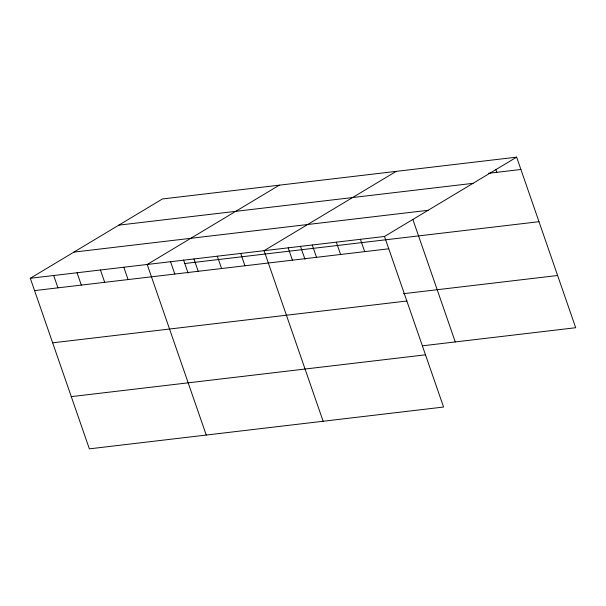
<?xml version="1.0" encoding="UTF-8"?>
<svg xmlns="http://www.w3.org/2000/svg" width="606" height="606" viewBox="0 0 606 606"><rect width="100%" height="100%" fill="white"/><g stroke="black" fill="none" stroke-linecap="round" stroke-linejoin="round"><path stroke-width="0.91" d="M30.3 278.275L384.499 236.469L443.569 407.035L89.362 448.849L30.3 278.275L162.431 198.965L516.638 157.151L575.7 327.725L422.541 345.799M279.321 185.163L147.19 264.481L206.252 435.047M396.203 171.369L264.072 250.687L323.142 421.253M384.499 236.469L516.638 157.151M488.481 173.308L520.902 169.475M118.829 225.137L473.028 183.33M73.902 252.104L428.109 210.297M184.785 263.512L538.984 221.698M34.572 290.607L388.772 248.793M403.528 293.69L557.618 275.503M52.654 342.822L406.853 301.015M71.281 396.627L425.488 354.821M495.905 169.68L496.814 172.324M412.83 219.38L455.273 341.935M360.418 239.309L364.683 251.641M336.33 242.158L340.602 254.482M312.241 244.998L316.514 257.323M300.462 246.233L304.977 259.254M288.161 247.839L292.425 260.171M240.696 253.444L244.968 265.769M217.319 256.202L221.584 268.526M193.943 258.959L198.207 271.291M183.58 260.027L188.087 273.056M170.566 261.724L174.831 274.048M123.806 267.238L128.078 279.571M100.429 269.996L104.702 282.328M77.053 272.761L81.325 285.085M53.676 275.518L57.949 287.842"/></g></svg>
